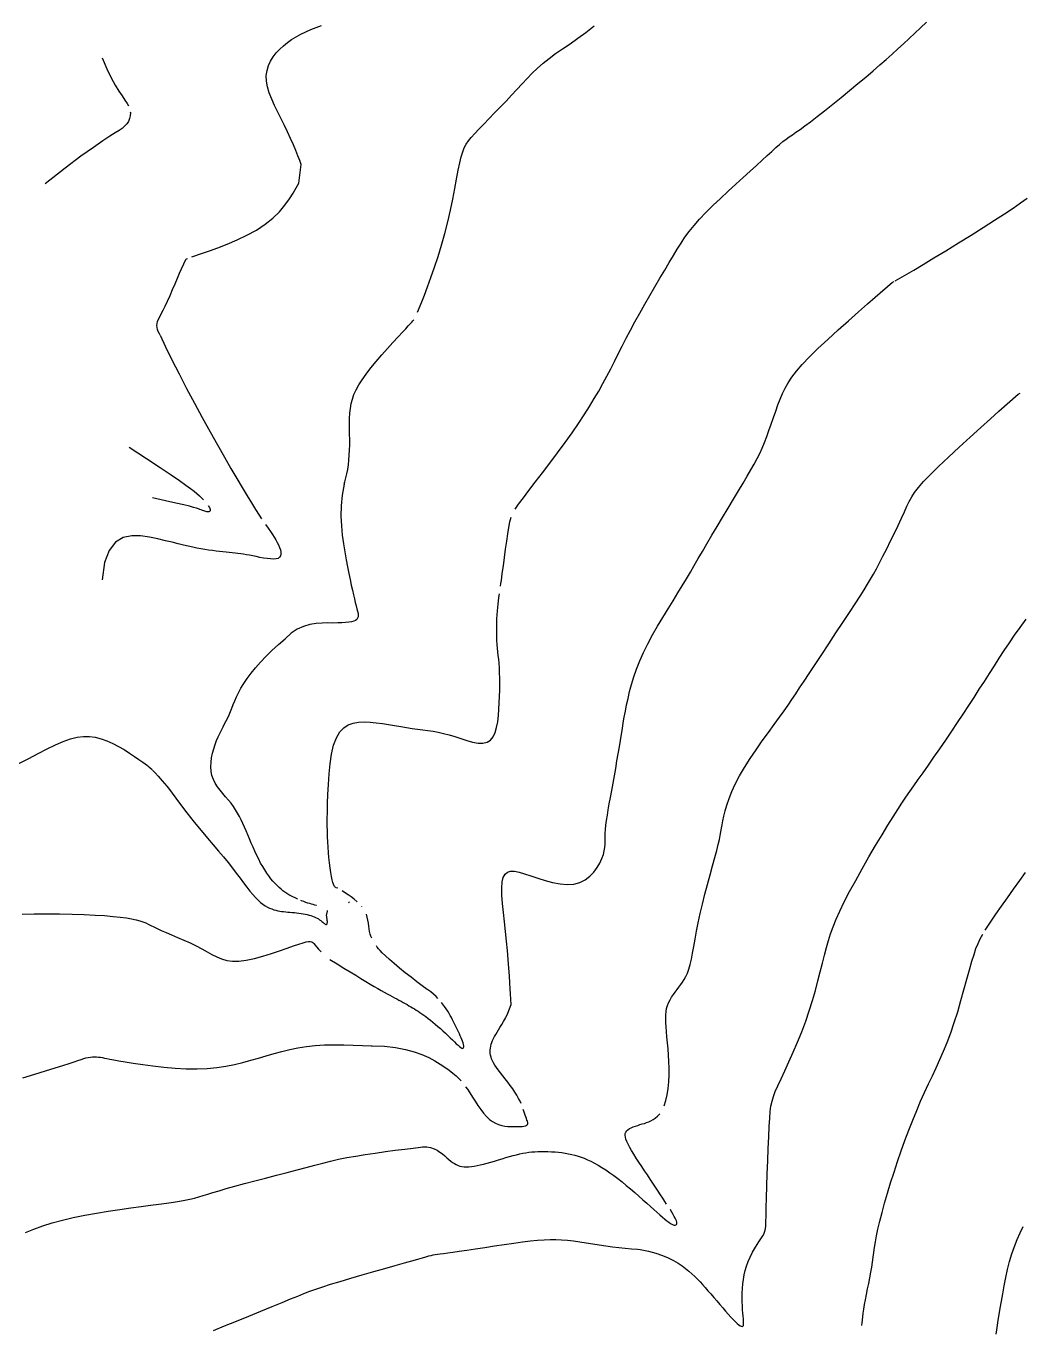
# Model space of a CAD drawing. Header units: millimetres. Extents: x 2235526 to 2245569, y 371981 to 382303.
# Drawn here: x 2242932.6 to 2243157.5, y 381561.1 to 381855.8 of the extents above; entities that cross this region are included whole.
import ezdxf

# ---------------------------------------------------------------- set-up
doc = ezdxf.new("R2010")
doc.units = ezdxf.units.MM
doc.linetypes.add('CONTI', pattern=[0])
for name, color, linetype, transparency in [('141', 10, 'CONTI', 0.7), ('143', 10, 'CONTI', 0.7), ('145', 10, 'CONTI', 0.7), ('147', 10, 'CONTI', 0.7), ('149', 10, 'CONTI', 0.7), ('151', 10, 'CONTI', 0.7), ('153', 10, 'CONTI', 0.7), ('155', 10, 'CONTI', 0.7), ('157', 10, 'CONTI', 0.7)]:
    doc.layers.add(name, color=color, linetype=linetype, transparency=transparency)

msp = doc.modelspace()

# ---------------------------------------------------------------- linework, layer by layer
at = {"layer": '141'}
for points in [[(2242949.79, 381848.58), (2242950.82, 381846.12), (2242951.8, 381844.09), (2242952.72, 381842.44), (2242953.55, 381841.09), (2242954.3, 381839.99), (2242954.94, 381839.07), (2242955.46, 381838.29), (2242955.75, 381837.75)], [(2242956.15, 381836.44), (2242956.18, 381836.18), (2242956.15, 381835.51), (2242956, 381834.87), (2242955.72, 381834.25), (2242955.34, 381833.67), (2242954.86, 381833.13), (2242954.29, 381832.63), (2242953.62, 381832.16), (2242952.75, 381831.62), (2242951.56, 381830.89), (2242949.95, 381829.85), (2242947.8, 381828.37), (2242944.99, 381826.35), (2242941.41, 381823.65), (2242936.94, 381820.16)], [(2242955.9, 381760.61), (2242959.79, 381758.06), (2242962.92, 381755.99), (2242965.39, 381754.35), (2242967.28, 381753.05), (2242968.71, 381752.04), (2242969.78, 381751.26), (2242970.58, 381750.64), (2242971.21, 381750.1), (2242971.77, 381749.61), (2242972.26, 381749.14), (2242972.68, 381748.72)], [(2242973.77, 381747.41), (2242973.86, 381747.27), (2242974.02, 381746.99), (2242974.13, 381746.75), (2242974.2, 381746.54), (2242974.22, 381746.37), (2242974.2, 381746.22), (2242974.15, 381746.11), (2242974.06, 381746.03), (2242973.94, 381745.98), (2242973.8, 381745.96), (2242973.63, 381745.96), (2242973.44, 381745.99), (2242973.23, 381746.05), (2242973, 381746.12), (2242972.75, 381746.21), (2242972.48, 381746.31), (2242972.19, 381746.42), (2242971.88, 381746.54), (2242971.54, 381746.66), (2242971.1, 381746.81), (2242970.46, 381747), (2242969.53, 381747.24), (2242968.22, 381747.56), (2242966.45, 381747.97), (2242964.12, 381748.49), (2242961.14, 381749.15)]]:
    msp.add_lwpolyline(points, dxfattribs=at)
at = {"layer": '143', "elevation": 143}
for points in [[(2242970.08, 381803.6), (2242972.44, 381804.42), (2242974.05, 381804.98), (2242975.96, 381805.67), (2242978.07, 381806.5), (2242980.29, 381807.44), (2242982.52, 381808.51), (2242984.67, 381809.69), (2242986.65, 381810.99), (2242988.37, 381812.38), (2242989.85, 381813.83), (2242991.09, 381815.29), (2242992.13, 381816.72), (2242992.99, 381818.05), (2242993.68, 381819.26), (2242994.22, 381820.27), (2242994.78, 381824.49), (2242994.46, 381825.39), (2242994.05, 381826.45), (2242993.56, 381827.65), (2242993.01, 381828.97), (2242992.39, 381830.38), (2242991.72, 381831.85), (2242991, 381833.35), (2242990.25, 381834.85), (2242989.5, 381836.35), (2242988.78, 381837.83), (2242988.13, 381839.29), (2242987.58, 381840.7), (2242987.17, 381842.06), (2242986.94, 381843.36), (2242986.9, 381844.59), (2242987.06, 381845.75), (2242987.38, 381846.84), (2242987.85, 381847.86), (2242988.44, 381848.82), (2242989.14, 381849.72), (2242989.92, 381850.56), (2242990.76, 381851.34), (2242991.67, 381852.06), (2242992.63, 381852.73), (2242993.64, 381853.36), (2242994.71, 381853.94), (2242995.82, 381854.48), (2242996.98, 381854.98), (2242998.18, 381855.45), (2242999.41, 381855.89)], [(2242962.92, 381785.92), (2242962.74, 381786.22), (2242962.49, 381786.72), (2242962.31, 381787.2), (2242962.19, 381787.67), (2242962.16, 381788.12), (2242962.2, 381788.56), (2242962.33, 381789.01), (2242962.54, 381789.51), (2242962.81, 381790.08), (2242963.16, 381790.74), (2242963.57, 381791.54), (2242964.04, 381792.5), (2242964.57, 381793.63), (2242965.13, 381794.89), (2242965.71, 381796.21), (2242966.27, 381797.54), (2242966.81, 381798.81), (2242967.3, 381799.97), (2242967.71, 381800.95), (2242968.81, 381803.16), (2242969.11, 381803.26)]]:
    msp.add_lwpolyline(points, dxfattribs=at)
at = {"layer": '143'}
for points in [[(2242962.92, 381785.92), (2242964.14, 381783.25), (2242965.57, 381780.31), (2242967.17, 381777.17), (2242968.87, 381773.9), (2242970.64, 381770.58), (2242972.43, 381767.29), (2242974.19, 381764.1), (2242975.87, 381761.1), (2242977.43, 381758.34), (2242978.88, 381755.82), (2242980.21, 381753.55), (2242981.43, 381751.49), (2242982.54, 381749.64), (2242983.55, 381748), (2242984.47, 381746.54), (2242985.3, 381745.25), (2242985.84, 381744.44)], [(2242986.71, 381743.13), (2242987.29, 381742.29), (2242987.81, 381741.53), (2242988.27, 381740.85), (2242988.68, 381740.23), (2242989.05, 381739.64), (2242989.37, 381739.07), (2242989.65, 381738.5), (2242989.89, 381737.93), (2242990.07, 381737.39), (2242990.17, 381736.88), (2242990.19, 381736.42), (2242990.1, 381736.03), (2242989.9, 381735.71), (2242989.56, 381735.47), (2242989.09, 381735.34), (2242988.5, 381735.3), (2242987.81, 381735.33), (2242987.06, 381735.41), (2242986.26, 381735.54), (2242985.44, 381735.7), (2242984.62, 381735.86), (2242983.84, 381736.02), (2242983.11, 381736.16), (2242982.41, 381736.29), (2242981.75, 381736.4), (2242981.11, 381736.5), (2242980.48, 381736.58), (2242979.85, 381736.66), (2242979.21, 381736.74), (2242978.54, 381736.81), (2242977.83, 381736.89), (2242977.1, 381736.96), (2242976.33, 381737.04), (2242975.53, 381737.13), (2242974.71, 381737.24), (2242973.86, 381737.35), (2242973, 381737.48), (2242972.12, 381737.64), (2242971.21, 381737.81), (2242970.27, 381738.01), (2242969.27, 381738.23), (2242968.17, 381738.49), (2242966.96, 381738.78), (2242965.61, 381739.1), (2242964.09, 381739.46), (2242962.39, 381739.87), (2242960.49, 381740.28), (2242958.48, 381740.58), (2242956.47, 381740.59), (2242954.54, 381740.15), (2242952.81, 381739.1), (2242951.38, 381737.27), (2242950.35, 381734.51), (2242949.83, 381730.63)]]:
    msp.add_lwpolyline(points, dxfattribs=at)
at = {"layer": '145', "elevation": 145}
for points in [[(2243021.04, 381791.11), (2243022.03, 381793.44), (2243022.62, 381794.99), (2243023.32, 381796.84), (2243024.08, 381798.94), (2243024.89, 381801.26), (2243025.71, 381803.73), (2243026.51, 381806.3), (2243027.25, 381808.93), (2243027.92, 381811.57), (2243028.51, 381814.16), (2243029.03, 381816.67), (2243029.5, 381819.04), (2243029.91, 381821.22), (2243030.29, 381823.18), (2243030.63, 381824.86), (2243030.96, 381826.23), (2243031.29, 381827.35), (2243031.66, 381828.28), (2243032.08, 381829.09), (2243032.6, 381829.85), (2243033.24, 381830.63), (2243034.02, 381831.49), (2243034.96, 381832.49), (2243036.04, 381833.63), (2243037.23, 381834.85), (2243038.49, 381836.15), (2243039.78, 381837.49), (2243041.08, 381838.84), (2243042.34, 381840.18), (2243043.55, 381841.47), (2243044.71, 381842.73), (2243045.86, 381843.94), (2243047.02, 381845.12), (2243048.22, 381846.27), (2243049.48, 381847.39), (2243050.84, 381848.49), (2243052.3, 381849.57), (2243053.88, 381850.67), (2243055.55, 381851.81), (2243057.3, 381853.02), (2243059.12, 381854.35), (2243061, 381855.82)], [(2243004.48, 381752.22), (2243004.66, 381752.77), (2243004.9, 381753.65), (2243005.11, 381754.58), (2243005.29, 381755.57), (2243005.44, 381756.61), (2243005.56, 381757.69), (2243005.66, 381758.81), (2243005.72, 381759.96), (2243005.75, 381761.14), (2243005.75, 381762.33), (2243005.74, 381763.54), (2243005.72, 381764.75), (2243005.72, 381765.95), (2243005.74, 381767.12), (2243005.8, 381768.27), (2243005.91, 381769.38), (2243006.09, 381770.44), (2243006.35, 381771.47), (2243006.72, 381772.51), (2243007.19, 381773.56), (2243007.8, 381774.67), (2243008.55, 381775.85), (2243009.47, 381777.12), (2243010.55, 381778.51), (2243011.75, 381779.97), (2243013.02, 381781.44), (2243014.3, 381782.9), (2243015.53, 381784.27), (2243016.67, 381785.52), (2243017.66, 381786.59), (2243018.41, 381787.39), (2243019, 381788.03), (2243019.45, 381788.51), (2243019.79, 381788.88), (2243020.03, 381789.15), (2243020.21, 381789.35)], [(2242930.99, 381689.09), (2242933.23, 381690.24), (2242935.34, 381691.36), (2242937.34, 381692.41), (2242939.22, 381693.34), (2242940.97, 381694.11), (2242942.6, 381694.67), (2242944.12, 381695.03), (2242945.55, 381695.21), (2242946.92, 381695.2), (2242948.25, 381695.03), (2242949.55, 381694.71), (2242950.86, 381694.24), (2242952.18, 381693.65), (2242953.49, 381692.97), (2242954.77, 381692.23), (2242955.99, 381691.47), (2242957.11, 381690.72), (2242958.12, 381690.02), (2242958.98, 381689.4), (2242959.53, 381689), (2242960.01, 381688.65)], [(2242960.14, 381688.55), (2242960.63, 381688.15), (2242961.09, 381687.74)], [(2242961.2, 381687.63), (2242961.79, 381687.02), (2242962.49, 381686.24), (2242963.36, 381685.22), (2242964.38, 381684), (2242965.04, 381683.21)]]:
    msp.add_lwpolyline(points, dxfattribs=at)
at = {"layer": '145'}
for points in [[(2243004.48, 381752.22), (2243004.05, 381749.73), (2243003.83, 381747.34), (2243003.77, 381745.04), (2243003.86, 381742.85), (2243004.06, 381740.75), (2243004.33, 381738.77), (2243004.64, 381736.91), (2243004.97, 381735.17), (2243005.28, 381733.55), (2243005.57, 381732.06), (2243005.85, 381730.69), (2243006.11, 381729.43), (2243006.35, 381728.29), (2243006.58, 381727.25), (2243006.8, 381726.31), (2243007.01, 381725.48), (2243007.21, 381724.74), (2243007.38, 381724.08), (2243007.53, 381723.51), (2243007.63, 381723.02), (2243007.67, 381722.59), (2243007.65, 381722.23), (2243007.54, 381721.92), (2243007.35, 381721.66), (2243007.06, 381721.44), (2243006.66, 381721.27), (2243006.16, 381721.13), (2243005.55, 381721.02), (2243004.83, 381720.95), (2243003.99, 381720.9), (2243003.04, 381720.87), (2243001.97, 381720.86), (2243000.78, 381720.87), (2242999.5, 381720.84), (2242998.15, 381720.73), (2242996.75, 381720.5), (2242995.33, 381720.09), (2242993.91, 381719.45), (2242992.52, 381718.54), (2242991.18, 381717.31)], [(2242993.96, 381658.47), (2242993.9, 381658.49), (2242993.41, 381658.72), (2242992.93, 381658.95), (2242992.47, 381659.19), (2242992.01, 381659.45), (2242991.56, 381659.72), (2242991.11, 381660.02), (2242990.67, 381660.34), (2242990.22, 381660.69), (2242989.78, 381661.08), (2242989.33, 381661.51), (2242988.87, 381661.98), (2242988.41, 381662.5), (2242987.94, 381663.07), (2242987.47, 381663.68), (2242987, 381664.34), (2242986.54, 381665.04), (2242986.08, 381665.8), (2242985.62, 381666.6), (2242985.18, 381667.45), (2242984.75, 381668.33), (2242984.32, 381669.25), (2242983.9, 381670.18), (2242983.5, 381671.12), (2242983.1, 381672.05), (2242982.71, 381672.97), (2242982.33, 381673.86), (2242981.96, 381674.73), (2242981.59, 381675.56), (2242981.21, 381676.36), (2242980.81, 381677.14), (2242980.39, 381677.9), (2242979.94, 381678.64), (2242979.45, 381679.37), (2242978.92, 381680.1), (2242978.33, 381680.82), (2242977.7, 381681.55), (2242977.07, 381682.29), (2242976.45, 381683.05), (2242975.88, 381683.84), (2242975.36, 381684.65), (2242974.94, 381685.51), (2242974.62, 381686.41), (2242974.44, 381687.37), (2242974.37, 381688.36), (2242974.41, 381689.38), (2242974.54, 381690.41), (2242974.75, 381691.43), (2242975.02, 381692.42), (2242975.32, 381693.38), (2242975.66, 381694.29), (2242976.02, 381695.13), (2242976.38, 381695.91), (2242976.75, 381696.65), (2242977.12, 381697.36), (2242977.48, 381698.04), (2242977.84, 381698.72), (2242978.18, 381699.41), (2242978.5, 381700.11), (2242978.81, 381700.84), (2242979.11, 381701.6), (2242979.42, 381702.41), (2242979.77, 381703.25), (2242980.16, 381704.15), (2242980.62, 381705.1), (2242981.17, 381706.11), (2242981.82, 381707.18), (2242982.58, 381708.31), (2242983.47, 381709.5), (2242984.47, 381710.74), (2242985.59, 381712.02), (2242986.82, 381713.32), (2242988.16, 381714.65), (2242989.62, 381715.98), (2242991.18, 381717.31)], [(2242965.04, 381683.21), (2242967.06, 381680.42), (2242968.91, 381677.97), (2242970.61, 381675.82), (2242972.16, 381673.92), (2242973.59, 381672.23), (2242974.9, 381670.71), (2242976.1, 381669.31), (2242977.22, 381667.98), (2242978.26, 381666.7), (2242979.22, 381665.47), (2242980.12, 381664.28), (2242980.96, 381663.16), (2242981.74, 381662.11), (2242982.48, 381661.14), (2242983.17, 381660.25), (2242983.82, 381659.47), (2242984.44, 381658.78), (2242985.03, 381658.2), (2242985.6, 381657.7), (2242986.14, 381657.28), (2242986.66, 381656.93), (2242987.16, 381656.65), (2242987.64, 381656.41), (2242988.11, 381656.22), (2242988.57, 381656.06), (2242989.02, 381655.93), (2242989.47, 381655.83), (2242989.92, 381655.74), (2242990.36, 381655.68), (2242990.82, 381655.62), (2242991.28, 381655.57), (2242991.75, 381655.53), (2242992.24, 381655.49), (2242992.74, 381655.44), (2242993.25, 381655.39), (2242993.76, 381655.33), (2242994.26, 381655.27), (2242994.76, 381655.21), (2242995.24, 381655.13), (2242995.71, 381655.05), (2242996.15, 381654.95), (2242996.57, 381654.85), (2242996.97, 381654.73), (2242997.34, 381654.61), (2242997.7, 381654.47), (2242998.04, 381654.32), (2242998.36, 381654.15), (2242998.66, 381653.97), (2242998.94, 381653.78), (2242999.21, 381653.59), (2242999.45, 381653.39), (2242999.68, 381653.21), (2242999.89, 381653.04), (2243000.07, 381652.91), (2243000.23, 381652.8), (2243000.36, 381652.74), (2243000.47, 381652.73), (2243000.55, 381652.77), (2243000.62, 381652.84), (2243000.66, 381652.95), (2243000.69, 381653.08), (2243000.7, 381653.24), (2243000.7, 381653.41), (2243000.68, 381653.59), (2243000.66, 381653.78), (2243000.63, 381653.96), (2243000.6, 381654.15), (2243000.58, 381654.34), (2243000.55, 381654.52), (2243000.54, 381654.7), (2243000.53, 381654.88), (2243000.55, 381655.05), (2243000.58, 381655.2), (2243000.62, 381655.35), (2243000.67, 381655.49), (2243000.71, 381655.63), (2243000.75, 381655.75), (2243000.76, 381655.87), (2243000.76, 381655.88)], [(2242998.28, 381657), (2242998.16, 381657.03), (2242997.83, 381657.11), (2242997.48, 381657.2), (2242997.11, 381657.3), (2242996.71, 381657.42), (2242996.28, 381657.56), (2242995.83, 381657.72), (2242995.36, 381657.89), (2242994.88, 381658.08), (2242994.67, 381658.17)]]:
    msp.add_lwpolyline(points, dxfattribs=at)
at = {"layer": '147', "elevation": 147}
for points in [[(2243043.13, 381746.57), (2243043.93, 381747.7), (2243045.04, 381749.18), (2243046.27, 381750.78), (2243047.71, 381752.67), (2243049.31, 381754.77), (2243051.01, 381757.02), (2243052.73, 381759.33), (2243054.42, 381761.63), (2243056.01, 381763.86), (2243057.46, 381765.96), (2243058.77, 381767.93), (2243059.96, 381769.79), (2243061.04, 381771.57), (2243062.04, 381773.29), (2243062.98, 381774.97), (2243063.88, 381776.64), (2243064.74, 381778.31), (2243065.6, 381779.99), (2243066.46, 381781.69), (2243067.33, 381783.43), (2243068.24, 381785.21), (2243069.2, 381787.05), (2243070.21, 381788.94), (2243071.3, 381790.9), (2243072.43, 381792.9), (2243073.59, 381794.91), (2243074.75, 381796.88), (2243075.89, 381798.8), (2243076.98, 381800.64), (2243077.99, 381802.34), (2243078.92, 381803.91), (2243079.78, 381805.35), (2243080.64, 381806.72), (2243081.53, 381808.04), (2243082.5, 381809.36), (2243083.58, 381810.71), (2243084.83, 381812.12), (2243086.26, 381813.63), (2243087.85, 381815.21), (2243089.55, 381816.83), (2243091.29, 381818.46), (2243093.02, 381820.05), (2243094.71, 381821.57), (2243096.28, 381823), (2243097.7, 381824.3), (2243098.98, 381825.48), (2243100.13, 381826.53), (2243101.15, 381827.47), (2243102.08, 381828.31), (2243102.92, 381829.04), (2243103.69, 381829.67), (2243104.4, 381830.23), (2243105.1, 381830.73), (2243105.83, 381831.24), (2243106.63, 381831.79), (2243107.55, 381832.43), (2243108.63, 381833.21), (2243109.9, 381834.16), (2243111.41, 381835.31), (2243113.1, 381836.65), (2243114.93, 381838.1), (2243116.83, 381839.64), (2243118.75, 381841.22), (2243120.63, 381842.78), (2243122.41, 381844.27), (2243124.06, 381845.67), (2243125.57, 381846.99), (2243126.99, 381848.24), (2243128.34, 381849.44), (2243129.63, 381850.61), (2243130.9, 381851.78), (2243132.18, 381852.96), (2243133.47, 381854.18), (2243134.79, 381855.41), (2243136.11, 381856.66)], [(2243039.85, 381729.21), (2243039.94, 381729.8), (2243040.03, 381730.44), (2243040.25, 381732.03), (2243040.49, 381733.8), (2243040.74, 381735.66), (2243041, 381737.53), (2243041.26, 381739.33), (2243041.5, 381740.99), (2243041.73, 381742.41), (2243041.97, 381743.75), (2243042.26, 381744.81)], [(2243003.09, 381660.92), (2243002.7, 381661.03), (2243002.59, 381661.07), (2243002.48, 381661.14), (2243002.34, 381661.27), (2243002.21, 381661.47), (2243002.06, 381661.79), (2243001.91, 381662.23), (2243001.76, 381662.83), (2243001.61, 381663.59), (2243001.46, 381664.5), (2243001.32, 381665.53), (2243001.18, 381666.65), (2243001.06, 381667.82), (2243000.95, 381669.01), (2243000.86, 381670.21), (2243000.79, 381671.37), (2243000.74, 381672.55), (2243000.7, 381673.78), (2243000.69, 381675.1), (2243000.69, 381676.55), (2243000.72, 381678.19), (2243000.76, 381680.04), (2243000.82, 381682.13), (2243000.92, 381684.39), (2243001.08, 381686.73), (2243001.32, 381689.04), (2243001.66, 381691.24), (2243002.12, 381693.23), (2243002.73, 381694.92), (2243003.49, 381696.23), (2243004.39, 381697.19), (2243005.42, 381697.85), (2243006.55, 381698.25), (2243007.77, 381698.45), (2243009.06, 381698.5), (2243010.39, 381698.43), (2243011.76, 381698.3), (2243013.14, 381698.12), (2243014.53, 381697.91), (2243015.91, 381697.69), (2243017.27, 381697.46), (2243018.59, 381697.23), (2243019.87, 381697.03), (2243021.09, 381696.86), (2243022.28, 381696.71), (2243023.44, 381696.56), (2243024.6, 381696.39), (2243025.77, 381696.18), (2243026.98, 381695.92), (2243028.24, 381695.59), (2243029.55, 381695.17), (2243030.9, 381694.72), (2243032.24, 381694.3), (2243033.54, 381693.95), (2243034.76, 381693.73), (2243035.87, 381693.69), (2243036.81, 381693.9), (2243037.58, 381694.4), (2243038.18, 381695.15), (2243038.63, 381696.12), (2243038.96, 381697.26), (2243039.2, 381698.54), (2243039.36, 381699.92), (2243039.47, 381701.35), (2243039.56, 381702.8), (2243039.62, 381704.25), (2243039.65, 381705.67), (2243039.66, 381707.05), (2243039.66, 381708.37), (2243039.63, 381709.6), (2243039.58, 381710.74), (2243039.51, 381711.76), (2243039.43, 381712.69), (2243039.34, 381713.55), (2243039.25, 381714.37), (2243039.16, 381715.18), (2243039.08, 381716), (2243039.03, 381716.87), (2243038.99, 381717.8), (2243038.97, 381718.77), (2243038.97, 381719.78), (2243038.99, 381720.78), (2243039.03, 381721.77), (2243039.08, 381722.73), (2243039.14, 381723.63), (2243039.21, 381724.38), (2243039.28, 381725.1), (2243039.37, 381725.83), (2243039.48, 381726.6), (2243039.6, 381727.45)], [(2243007.47, 381657.84), (2243006.76, 381658.43), (2243006.06, 381658.97), (2243005.39, 381659.43), (2243004.81, 381659.82), (2243004.06, 381660.32)], [(2243008.49, 381656.81), (2243008.47, 381656.83)], [(2242931.71, 381655.06), (2242934.43, 381655.11), (2242937.28, 381655.12), (2242940.16, 381655.09), (2242943, 381655.04), (2242945.7, 381654.95), (2242948.18, 381654.84), (2242950.36, 381654.71), (2242952.25, 381654.55), (2242953.88, 381654.38), (2242955.27, 381654.19), (2242956.46, 381653.98), (2242957.46, 381653.77), (2242958.3, 381653.55), (2242959.01, 381653.32), (2242959.63, 381653.08), (2242960.22, 381652.81), (2242960.82, 381652.52), (2242961.48, 381652.19), (2242962.24, 381651.82), (2242963.15, 381651.39), (2242964.25, 381650.9), (2242965.5, 381650.36), (2242966.85, 381649.78), (2242968.26, 381649.17), (2242969.68, 381648.53), (2242971.06, 381647.87), (2242972.35, 381647.21), (2242973.53, 381646.56), (2242974.62, 381645.94), (2242975.69, 381645.39), (2242976.78, 381644.93), (2242977.94, 381644.6), (2242979.24, 381644.42), (2242980.7, 381644.44), (2242982.38, 381644.66), (2242984.22, 381645.05), (2242986.13, 381645.56), (2242988.05, 381646.15), (2242989.9, 381646.76), (2242991.59, 381647.35), (2242993.07, 381647.87), (2242994.26, 381648.28), (2242995.2, 381648.57), (2242995.92, 381648.76), (2242996.45, 381648.85), (2242996.85, 381648.85), (2242997.16, 381648.77), (2242997.4, 381648.62), (2242997.64, 381648.38), (2242997.91, 381648.05), (2242998.25, 381647.64), (2242998.7, 381647.12), (2242999.31, 381646.5)], [(2243010.76, 381649.62), (2243010.55, 381650.06), (2243010.37, 381650.56), (2243010.22, 381651.13), (2243010.13, 381651.7), (2243010.06, 381652.32), (2243009.98, 381652.98), (2243009.88, 381653.66), (2243009.73, 381654.35), (2243009.52, 381655.05)], [(2243023.41, 381637.95), (2243023.27, 381638.05), (2243022.14, 381638.86), (2243020.92, 381639.77), (2243019.63, 381640.77), (2243018.32, 381641.81), (2243017.03, 381642.87), (2243015.81, 381643.88), (2243014.72, 381644.82), (2243013.81, 381645.65), (2243013.12, 381646.3), (2243012.61, 381646.82), (2243012.24, 381647.24), (2243011.98, 381647.58), (2243011.79, 381647.86)]]:
    msp.add_lwpolyline(points, dxfattribs=at)
at = {"layer": '147'}
for points in [[(2243005.71, 381657.6), (2243005.54, 381657.84)], [(2243001.28, 381644.81), (2243002.94, 381643.8), (2243004.46, 381642.87), (2243005.85, 381642), (2243007.13, 381641.22), (2243008.3, 381640.5), (2243009.37, 381639.84), (2243010.35, 381639.25), (2243011.25, 381638.71), (2243012.08, 381638.23), (2243012.84, 381637.8), (2243013.54, 381637.41), (2243014.19, 381637.06), (2243014.79, 381636.74), (2243015.35, 381636.44), (2243015.89, 381636.16), (2243016.4, 381635.89), (2243016.89, 381635.63), (2243017.37, 381635.37), (2243017.83, 381635.11), (2243018.28, 381634.86), (2243018.72, 381634.6), (2243019.15, 381634.36), (2243019.57, 381634.11), (2243019.98, 381633.86), (2243020.39, 381633.61), (2243020.79, 381633.36), (2243021.2, 381633.1), (2243021.62, 381632.83), (2243022.05, 381632.54), (2243022.5, 381632.22), (2243022.97, 381631.88), (2243023.46, 381631.5), (2243023.98, 381631.09), (2243024.53, 381630.65), (2243025.09, 381630.17), (2243025.67, 381629.68), (2243026.25, 381629.18), (2243026.82, 381628.66), (2243027.38, 381628.14), (2243027.93, 381627.63), (2243028.46, 381627.12), (2243028.96, 381626.64), (2243029.42, 381626.18), (2243029.85, 381625.77), (2243030.24, 381625.41), (2243030.59, 381625.11), (2243030.88, 381624.89), (2243031.12, 381624.75), (2243031.3, 381624.71), (2243031.43, 381624.76), (2243031.5, 381624.88), (2243031.53, 381625.07), (2243031.52, 381625.32), (2243031.46, 381625.62), (2243031.37, 381625.96), (2243031.25, 381626.33), (2243031.11, 381626.72), (2243030.94, 381627.13), (2243030.75, 381627.55), (2243030.54, 381627.98), (2243030.33, 381628.43), (2243030.11, 381628.88), (2243029.88, 381629.34), (2243029.66, 381629.8), (2243029.44, 381630.26), (2243029.21, 381630.72), (2243028.99, 381631.18), (2243028.75, 381631.66), (2243028.49, 381632.14), (2243028.21, 381632.63), (2243027.9, 381633.14), (2243027.56, 381633.67), (2243027.18, 381634.21), (2243026.76, 381634.77), (2243026.48, 381635.11)], [(2243025.69, 381636.01), (2243025.26, 381636.44), (2243024.68, 381636.97), (2243024.07, 381637.48), (2243023.41, 381637.95)]]:
    msp.add_lwpolyline(points, dxfattribs=at)
at = {"layer": '149', "elevation": 149}
for points in [[(2243129.05, 381798.2), (2243133.27, 381800.65), (2243135.34, 381801.89), (2243137.79, 381803.37), (2243140.5, 381805.02), (2243143.34, 381806.76), (2243146.21, 381808.53), (2243148.97, 381810.26), (2243151.52, 381811.88), (2243153.76, 381813.34), (2243155.71, 381814.65), (2243157.41, 381815.83), (2243158.91, 381816.92)], [(2243040.97, 381631.53), (2243041.12, 381631.83), (2243041.53, 381632.69), (2243042.23, 381634.59), (2243042.07, 381637.04), (2243042.01, 381638.16), (2243041.94, 381639.52), (2243041.85, 381641.1), (2243041.73, 381642.86), (2243041.59, 381644.78), (2243041.42, 381646.81), (2243041.21, 381648.94), (2243040.97, 381651.13), (2243040.73, 381653.32), (2243040.49, 381655.46), (2243040.3, 381657.49), (2243040.17, 381659.35), (2243040.14, 381660.99), (2243040.24, 381662.34), (2243040.47, 381663.37), (2243040.86, 381664.09), (2243041.4, 381664.54), (2243042.11, 381664.74), (2243043, 381664.73), (2243044.05, 381664.53), (2243045.29, 381664.19), (2243046.71, 381663.73), (2243048.27, 381663.21), (2243049.92, 381662.69), (2243051.61, 381662.24), (2243053.29, 381661.9), (2243054.91, 381661.75), (2243056.42, 381661.84), (2243057.79, 381662.21), (2243058.99, 381662.83), (2243060.05, 381663.63), (2243060.95, 381664.57), (2243061.71, 381665.58), (2243062.31, 381666.61), (2243062.77, 381667.6), (2243063.09, 381668.51), (2243063.3, 381669.35), (2243063.41, 381670.14), (2243063.46, 381670.91), (2243063.47, 381671.67), (2243063.48, 381672.46), (2243063.5, 381673.3), (2243063.56, 381674.2), (2243063.67, 381675.19), (2243063.81, 381676.25), (2243063.99, 381677.41), (2243064.19, 381678.65), (2243064.43, 381680), (2243064.69, 381681.45), (2243064.97, 381683), (2243065.27, 381684.63), (2243065.57, 381686.31), (2243065.87, 381688), (2243066.17, 381689.68), (2243066.45, 381691.31), (2243066.72, 381692.87), (2243066.95, 381694.32), (2243067.18, 381695.7), (2243067.39, 381697.02), (2243067.6, 381698.31), (2243067.82, 381699.61), (2243068.07, 381700.94), (2243068.34, 381702.33), (2243068.66, 381703.8), (2243069.02, 381705.35), (2243069.46, 381706.98), (2243069.97, 381708.69), (2243070.58, 381710.46), (2243071.3, 381712.3), (2243072.15, 381714.21), (2243073.12, 381716.16), (2243074.19, 381718.15), (2243075.34, 381720.15), (2243076.52, 381722.12), (2243077.7, 381724.04), (2243078.85, 381725.9), (2243079.94, 381727.65), (2243080.93, 381729.29), (2243081.86, 381730.85), (2243082.75, 381732.36), (2243083.63, 381733.87), (2243084.53, 381735.42), (2243085.47, 381737.04), (2243086.5, 381738.79), (2243087.62, 381740.68), (2243088.81, 381742.68), (2243090.04, 381744.74), (2243091.28, 381746.8), (2243092.49, 381748.82), (2243093.64, 381750.73), (2243094.7, 381752.5), (2243095.63, 381754.07), (2243096.45, 381755.49), (2243097.18, 381756.79), (2243097.83, 381758.01), (2243098.42, 381759.2), (2243098.97, 381760.4), (2243099.5, 381761.65), (2243100.01, 381762.98), (2243100.52, 381764.39), (2243101.03, 381765.83), (2243101.53, 381767.29), (2243102.04, 381768.73), (2243102.54, 381770.14), (2243103.05, 381771.48), (2243103.57, 381772.74), (2243104.15, 381773.95), (2243104.83, 381775.17), (2243105.67, 381776.44), (2243106.72, 381777.8), (2243108.03, 381779.3), (2243109.65, 381781), (2243111.6, 381782.91), (2243113.8, 381784.96), (2243116.13, 381787.09), (2243118.49, 381789.19), (2243120.76, 381791.18), (2243122.82, 381792.97), (2243124.56, 381794.49), (2243128.48, 381797.87), (2243128.82, 381798.07)], [(2242931.85, 381618.08), (2242934.55, 381618.91), (2242937.01, 381619.64), (2242939.14, 381620.29), (2242940.9, 381620.84), (2242942.31, 381621.3), (2242943.43, 381621.68), (2242944.32, 381621.99), (2242945.03, 381622.23), (2242945.62, 381622.42), (2242946.14, 381622.56), (2242946.65, 381622.67), (2242947.14, 381622.74), (2242947.63, 381622.78), (2242948.1, 381622.8), (2242948.55, 381622.78), (2242949, 381622.75), (2242949.42, 381622.7), (2242949.84, 381622.62), (2242950.29, 381622.53), (2242950.83, 381622.42), (2242951.52, 381622.27), (2242952.42, 381622.1), (2242953.57, 381621.89), (2242955.03, 381621.64), (2242956.84, 381621.35), (2242958.95, 381621.04), (2242961.27, 381620.74), (2242963.74, 381620.47), (2242966.27, 381620.26), (2242968.8, 381620.12), (2242971.24, 381620.09), (2242973.54, 381620.19), (2242975.71, 381620.4), (2242977.76, 381620.7), (2242979.71, 381621.08), (2242981.57, 381621.52), (2242983.38, 381622.01), (2242985.15, 381622.51), (2242986.9, 381623.03), (2242988.64, 381623.54), (2242990.4, 381624.02), (2242992.19, 381624.46), (2242994.03, 381624.85), (2242995.95, 381625.16), (2242997.95, 381625.38), (2243000.05, 381625.5), (2243002.21, 381625.53), (2243004.39, 381625.51), (2243006.54, 381625.44), (2243008.62, 381625.35), (2243010.59, 381625.27), (2243010.79, 381625.26)]]:
    msp.add_lwpolyline(points, dxfattribs=at)
at = {"layer": '149'}
for points in [[(2243044.49, 381612.23), (2243044.26, 381612.76), (2243043.94, 381613.41), (2243043.55, 381614.1), (2243043.1, 381614.81), (2243042.59, 381615.55), (2243042.05, 381616.3), (2243041.48, 381617.06), (2243040.91, 381617.8), (2243040.35, 381618.51), (2243039.82, 381619.19), (2243039.34, 381619.83), (2243038.93, 381620.41), (2243038.57, 381620.94), (2243038.27, 381621.44), (2243038.03, 381621.89), (2243037.83, 381622.32), (2243037.69, 381622.74), (2243037.58, 381623.14), (2243037.52, 381623.54), (2243037.5, 381623.95), (2243037.51, 381624.36), (2243037.55, 381624.78), (2243037.63, 381625.2), (2243037.74, 381625.63), (2243037.89, 381626.06), (2243038.06, 381626.5), (2243038.27, 381626.95), (2243038.5, 381627.4), (2243038.76, 381627.87), (2243039.05, 381628.36), (2243039.37, 381628.89), (2243039.72, 381629.46), (2243040.11, 381630.09), (2243040.52, 381630.77), (2243040.97, 381631.53)], [(2243010.79, 381625.26), (2243013.59, 381625.18), (2243016.09, 381624.91), (2243018.33, 381624.49), (2243020.32, 381623.94), (2243022.08, 381623.3), (2243023.63, 381622.61), (2243025.01, 381621.88), (2243026.22, 381621.16), (2243027.28, 381620.47), (2243028.23, 381619.8), (2243029.07, 381619.14), (2243029.82, 381618.48), (2243030.51, 381617.79), (2243030.91, 381617.35)], [(2243031.95, 381616.04), (2243032.34, 381615.51), (2243032.93, 381614.63), (2243033.53, 381613.7), (2243034.14, 381612.76), (2243034.75, 381611.82), (2243035.38, 381610.92), (2243036.02, 381610.07), (2243036.67, 381609.32), (2243037.34, 381608.67), (2243038.03, 381608.16), (2243038.72, 381607.77), (2243039.42, 381607.48), (2243040.12, 381607.28), (2243040.81, 381607.16), (2243041.48, 381607.08), (2243042.12, 381607.05), (2243042.74, 381607.03), (2243043.31, 381607.03), (2243043.84, 381607.03), (2243044.33, 381607.04), (2243044.76, 381607.06), (2243045.14, 381607.11), (2243045.45, 381607.17), (2243045.7, 381607.27), (2243045.87, 381607.39), (2243045.97, 381607.54), (2243046.01, 381607.73), (2243045.99, 381607.96), (2243045.92, 381608.22), (2243045.82, 381608.51), (2243045.69, 381608.84), (2243045.55, 381609.2), (2243045.4, 381609.6), (2243045.26, 381610.04), (2243045.1, 381610.51), (2243044.97, 381610.92)]]:
    msp.add_lwpolyline(points, dxfattribs=at)
at = {"layer": '151', "elevation": 151}
for points in [[(2243076.82, 381611.74), (2243077.19, 381612.92), (2243077.49, 381614.24), (2243077.71, 381615.67), (2243077.86, 381617.18), (2243077.94, 381618.74), (2243077.95, 381620.22), (2243077.91, 381621.71), (2243077.82, 381623.18), (2243077.71, 381624.62), (2243077.59, 381626), (2243077.47, 381627.3), (2243077.35, 381628.51), (2243077.26, 381629.59), (2243077.2, 381630.57), (2243077.18, 381631.46), (2243077.2, 381632.27), (2243077.27, 381633.02), (2243077.39, 381633.72), (2243077.58, 381634.39), (2243077.84, 381635.03), (2243078.16, 381635.66), (2243078.52, 381636.27), (2243078.91, 381636.87), (2243079.33, 381637.45), (2243079.76, 381638.02), (2243080.18, 381638.58), (2243080.59, 381639.13), (2243080.99, 381639.69), (2243081.37, 381640.3), (2243081.73, 381640.97), (2243082.08, 381641.74), (2243082.4, 381642.62), (2243082.7, 381643.65), (2243082.98, 381644.85), (2243083.24, 381646.2), (2243083.52, 381647.71), (2243083.81, 381649.37), (2243084.14, 381651.17), (2243084.52, 381653.1), (2243084.96, 381655.16), (2243085.47, 381657.33), (2243086.04, 381659.55), (2243086.63, 381661.78), (2243087.22, 381663.94), (2243087.78, 381665.98), (2243088.29, 381667.85), (2243088.72, 381669.47), (2243089.06, 381670.81), (2243089.31, 381671.92), (2243089.49, 381672.85), (2243089.64, 381673.68), (2243089.78, 381674.46), (2243089.92, 381675.27), (2243090.09, 381676.17), (2243090.31, 381677.2), (2243090.61, 381678.38), (2243090.99, 381679.7), (2243091.49, 381681.16), (2243092.12, 381682.74), (2243092.91, 381684.45), (2243093.86, 381686.28), (2243094.99, 381688.21), (2243096.26, 381690.21), (2243097.62, 381692.22), (2243099.01, 381694.22), (2243100.39, 381696.13), (2243101.7, 381697.93), (2243102.89, 381699.57), (2243103.92, 381701.01), (2243104.85, 381702.32), (2243105.71, 381703.56), (2243106.56, 381704.83), (2243107.46, 381706.18), (2243108.46, 381707.69), (2243109.62, 381709.45), (2243110.97, 381711.5), (2243112.47, 381713.77), (2243114.06, 381716.17), (2243115.67, 381718.61), (2243117.24, 381721), (2243118.71, 381723.23), (2243120.01, 381725.23), (2243121.11, 381726.92), (2243122.02, 381728.36), (2243122.8, 381729.61), (2243123.5, 381730.77), (2243124.15, 381731.91), (2243124.8, 381733.11), (2243125.5, 381734.44), (2243126.28, 381735.97), (2243127.13, 381737.64), (2243128, 381739.4), (2243128.87, 381741.18), (2243129.71, 381742.92), (2243130.48, 381744.55), (2243131.16, 381746), (2243131.72, 381747.25), (2243132.23, 381748.34), (2243132.78, 381749.36), (2243133.44, 381750.38), (2243134.3, 381751.51), (2243135.44, 381752.81), (2243136.95, 381754.37), (2243138.87, 381756.25), (2243141.1, 381758.36), (2243143.52, 381760.6), (2243146, 381762.86), (2243148.41, 381765.04), (2243150.62, 381767.02), (2243152.5, 381768.71), (2243156.85, 381772.57), (2243157.01, 381772.68), (2243157.27, 381772.84)], [(2242932.44, 381583.08), (2242934.34, 381583.83), (2242936.35, 381584.56), (2242938.5, 381585.24), (2242940.8, 381585.88), (2242943.27, 381586.47), (2242945.86, 381587), (2242948.52, 381587.48), (2242951.17, 381587.91), (2242953.78, 381588.3), (2242956.28, 381588.65), (2242958.6, 381588.97), (2242960.72, 381589.25), (2242962.63, 381589.51), (2242964.35, 381589.75), (2242965.89, 381589.98), (2242967.27, 381590.2), (2242968.51, 381590.42), (2242969.63, 381590.64), (2242970.64, 381590.88), (2242971.61, 381591.14), (2242972.59, 381591.42), (2242973.65, 381591.74), (2242974.84, 381592.11), (2242976.22, 381592.52), (2242977.86, 381593), (2242979.79, 381593.54), (2242981.96, 381594.13), (2242984.31, 381594.75), (2242986.74, 381595.39), (2242989.19, 381596.03), (2242991.58, 381596.66), (2242993.84, 381597.26), (2242995.91, 381597.81), (2242997.83, 381598.32), (2242999.66, 381598.79), (2243001.44, 381599.23), (2243003.24, 381599.63), (2243005.11, 381600.02), (2243007.11, 381600.38), (2243009.26, 381600.73), (2243011.53, 381601.06), (2243013.82, 381601.38), (2243016.06, 381601.67), (2243018.18, 381601.93), (2243020.09, 381602.18), (2243021.72, 381602.39), (2243022.22, 381602.46)]]:
    msp.add_lwpolyline(points, dxfattribs=at)
at = {"layer": '151'}
for points in [[(2243077.38, 381589.53), (2243077.01, 381590.1), (2243076.52, 381590.84), (2243076.01, 381591.63), (2243075.46, 381592.46), (2243074.89, 381593.33), (2243074.29, 381594.23), (2243073.68, 381595.15), (2243073.04, 381596.1), (2243072.39, 381597.06), (2243071.75, 381598.02), (2243071.13, 381598.97), (2243070.53, 381599.89), (2243069.98, 381600.76), (2243069.47, 381601.59), (2243069.04, 381602.34), (2243068.68, 381603.02), (2243068.39, 381603.63), (2243068.19, 381604.17), (2243068.06, 381604.65), (2243068.02, 381605.07), (2243068.05, 381605.45), (2243068.17, 381605.78), (2243068.37, 381606.07), (2243068.65, 381606.33), (2243068.99, 381606.57), (2243069.4, 381606.78), (2243069.85, 381606.97), (2243070.34, 381607.15), (2243070.85, 381607.31), (2243071.36, 381607.47), (2243071.88, 381607.62), (2243072.38, 381607.76), (2243072.87, 381607.93), (2243073.35, 381608.11), (2243073.84, 381608.34), (2243074.32, 381608.61), (2243074.81, 381608.96), (2243075.32, 381609.37), (2243075.84, 381609.89)], [(2243022.22, 381602.46), (2243023.17, 381602.43), (2243024.03, 381602.27), (2243024.81, 381602.01), (2243025.51, 381601.67), (2243026.14, 381601.28), (2243026.71, 381600.85), (2243027.24, 381600.41), (2243027.72, 381599.99), (2243028.17, 381599.6), (2243028.6, 381599.25), (2243029.01, 381598.94), (2243029.41, 381598.66), (2243029.82, 381598.43), (2243030.23, 381598.24), (2243030.66, 381598.09), (2243031.11, 381597.98), (2243031.59, 381597.92), (2243032.11, 381597.9), (2243032.67, 381597.92), (2243033.26, 381597.98), (2243033.89, 381598.07), (2243034.56, 381598.2), (2243035.27, 381598.35), (2243036.02, 381598.54), (2243036.82, 381598.76), (2243037.65, 381598.99), (2243038.5, 381599.24), (2243039.36, 381599.5), (2243040.22, 381599.76), (2243041.07, 381600.01), (2243041.9, 381600.25), (2243042.7, 381600.47), (2243043.45, 381600.67), (2243044.17, 381600.85), (2243044.86, 381600.99), (2243045.54, 381601.12), (2243046.22, 381601.22), (2243046.89, 381601.3), (2243047.58, 381601.36), (2243048.29, 381601.4), (2243049.03, 381601.42), (2243049.79, 381601.42), (2243050.57, 381601.4), (2243051.37, 381601.36), (2243052.16, 381601.31), (2243052.95, 381601.23), (2243053.73, 381601.14), (2243054.49, 381601.03), (2243055.23, 381600.9), (2243055.95, 381600.75), (2243056.65, 381600.58), (2243057.36, 381600.38), (2243058.06, 381600.14), (2243058.78, 381599.87), (2243059.52, 381599.55), (2243060.28, 381599.18), (2243061.07, 381598.77), (2243061.9, 381598.3), (2243062.75, 381597.78), (2243063.62, 381597.22), (2243064.52, 381596.61), (2243065.44, 381595.96), (2243066.37, 381595.26), (2243067.32, 381594.53), (2243068.28, 381593.75), (2243069.24, 381592.95), (2243070.19, 381592.13), (2243071.13, 381591.31), (2243072.04, 381590.51), (2243072.91, 381589.72), (2243073.74, 381588.98), (2243074.51, 381588.28), (2243075.21, 381587.65), (2243075.86, 381587.07), (2243076.44, 381586.56), (2243076.97, 381586.11), (2243077.45, 381585.73), (2243077.87, 381585.41), (2243078.25, 381585.15), (2243078.58, 381584.96), (2243078.87, 381584.83), (2243079.11, 381584.77), (2243079.32, 381584.76), (2243079.48, 381584.8), (2243079.59, 381584.9), (2243079.66, 381585.04), (2243079.69, 381585.23), (2243079.66, 381585.45), (2243079.59, 381585.71), (2243079.48, 381586.01), (2243079.32, 381586.35), (2243079.11, 381586.74), (2243078.86, 381587.17), (2243078.57, 381587.65), (2243078.24, 381588.18), (2243078.21, 381588.22)]]:
    msp.add_lwpolyline(points, dxfattribs=at)
at = {"layer": '153', "elevation": 153}
for points in [[(2243099.13, 381582.33), (2243099.18, 381582.4), (2243099.47, 381582.97), (2243099.66, 381583.62), (2243099.78, 381584.43), (2243099.84, 381585.48), (2243099.88, 381586.87), (2243099.91, 381588.66), (2243099.97, 381590.92), (2243100.04, 381593.53), (2243100.13, 381596.36), (2243100.23, 381599.26), (2243100.34, 381602.11), (2243100.46, 381604.75), (2243100.57, 381607.06), (2243100.68, 381608.93), (2243100.81, 381610.43), (2243100.98, 381611.68), (2243101.21, 381612.77), (2243101.53, 381613.83), (2243101.96, 381614.95), (2243102.53, 381616.26), (2243103.25, 381617.83), (2243104.08, 381619.64), (2243105, 381621.65), (2243105.98, 381623.82), (2243106.96, 381626.11), (2243107.92, 381628.46), (2243108.82, 381630.83), (2243109.63, 381633.19), (2243110.36, 381635.51), (2243111.01, 381637.77), (2243111.6, 381639.94), (2243112.13, 381642.02), (2243112.62, 381643.99), (2243113.08, 381645.81), (2243113.51, 381647.49), (2243113.96, 381649.07), (2243114.45, 381650.63), (2243115.02, 381652.21), (2243115.7, 381653.9), (2243116.53, 381655.74), (2243117.54, 381657.81), (2243118.75, 381660.14), (2243120.12, 381662.67), (2243121.6, 381665.31), (2243123.12, 381667.97), (2243124.64, 381670.57), (2243126.08, 381673), (2243127.41, 381675.2), (2243128.58, 381677.08), (2243129.62, 381678.71), (2243130.56, 381680.15), (2243131.45, 381681.47), (2243132.34, 381682.74), (2243133.25, 381684.05), (2243134.25, 381685.46), (2243135.35, 381687.02), (2243136.55, 381688.73), (2243137.82, 381690.55), (2243139.14, 381692.45), (2243140.48, 381694.41), (2243141.83, 381696.39), (2243143.15, 381698.36), (2243144.44, 381700.29), (2243145.68, 381702.18), (2243146.89, 381704.04), (2243148.07, 381705.87), (2243149.22, 381707.67), (2243150.36, 381709.44), (2243151.48, 381711.18), (2243152.59, 381712.9), (2243153.71, 381714.62), (2243154.86, 381716.34), (2243156.06, 381718.09), (2243157.32, 381719.87), (2243158.66, 381721.71)], [(2242974.96, 381560.97), (2242977.46, 381561.97), (2242980.16, 381563.06), (2242982.93, 381564.18), (2242985.67, 381565.29), (2242988.23, 381566.34), (2242990.5, 381567.27), (2242992.4, 381568.06), (2242994, 381568.72), (2242995.4, 381569.29), (2242996.74, 381569.8), (2242998.12, 381570.3), (2242999.65, 381570.81), (2243001.44, 381571.38), (2243003.59, 381572.04), (2243006, 381572.75), (2243008.56, 381573.5), (2243011.17, 381574.25), (2243013.71, 381574.98), (2243016.06, 381575.65), (2243018.12, 381576.23), (2243019.8, 381576.71), (2243021.13, 381577.1), (2243022.17, 381577.39), (2243022.97, 381577.62), (2243023.61, 381577.79), (2243024.13, 381577.91), (2243024.6, 381578.01), (2243025.08, 381578.1), (2243025.6, 381578.18), (2243026.22, 381578.27), (2243026.98, 381578.37), (2243027.92, 381578.5), (2243029.08, 381578.66), (2243030.51, 381578.86), (2243032.23, 381579.12), (2243034.19, 381579.41), (2243036.3, 381579.73), (2243038.5, 381580.06), (2243040.7, 381580.38), (2243042.84, 381580.68), (2243044.83, 381580.95), (2243046.62, 381581.17), (2243048.23, 381581.33), (2243049.7, 381581.45), (2243051.07, 381581.51), (2243052.37, 381581.52), (2243053.66, 381581.47), (2243054.97, 381581.36), (2243056.34, 381581.2), (2243057.75, 381581), (2243059.2, 381580.77), (2243060.68, 381580.52), (2243062.17, 381580.28), (2243063.66, 381580.05), (2243065.14, 381579.84), (2243066.6, 381579.68), (2243068.04, 381579.55), (2243069.44, 381579.42), (2243070.8, 381579.29), (2243071.4, 381579.22)]]:
    msp.add_lwpolyline(points, dxfattribs=at)
at = {"layer": '153'}
msp.add_lwpolyline([(2243071.4, 381579.22), (2243073.3, 381578.86), (2243074.97, 381578.42), (2243076.46, 381577.92), (2243077.77, 381577.37), (2243078.93, 381576.78), (2243079.96, 381576.17), (2243080.87, 381575.55), (2243081.69, 381574.94), (2243082.44, 381574.33), (2243083.12, 381573.74), (2243083.76, 381573.15), (2243084.37, 381572.55), (2243084.95, 381571.94), (2243085.53, 381571.31), (2243086.12, 381570.64), (2243086.73, 381569.94), (2243087.37, 381569.19), (2243088.04, 381568.41), (2243088.71, 381567.62), (2243089.39, 381566.83), (2243090.06, 381566.05), (2243090.71, 381565.31), (2243091.33, 381564.61), (2243091.9, 381563.98), (2243092.43, 381563.42), (2243092.91, 381562.95), (2243093.33, 381562.55), (2243093.7, 381562.25), (2243094.01, 381562.03), (2243094.27, 381561.9), (2243094.48, 381561.86), (2243094.63, 381561.91), (2243094.73, 381562.06), (2243094.78, 381562.31), (2243094.79, 381562.64), (2243094.77, 381563.07), (2243094.73, 381563.58), (2243094.68, 381564.19), (2243094.62, 381564.87), (2243094.56, 381565.64), (2243094.51, 381566.49), (2243094.49, 381567.4), (2243094.48, 381568.37), (2243094.49, 381569.38), (2243094.54, 381570.42), (2243094.63, 381571.46), (2243094.76, 381572.5), (2243094.93, 381573.53), (2243095.15, 381574.53), (2243095.44, 381575.51), (2243095.81, 381576.51), (2243096.25, 381577.54), (2243096.8, 381578.61), (2243097.45, 381579.76), (2243098.23, 381580.99), (2243099.13, 381582.33)], dxfattribs=at)
at = {"layer": '155', "elevation": 155}
for points in [[(2243149.37, 381651.4), (2243149.99, 381652.37), (2243150.72, 381653.44), (2243151.83, 381655.06), (2243153.08, 381656.85), (2243154.44, 381658.76), (2243155.83, 381660.71), (2243157.21, 381662.64), (2243158.52, 381664.46)], [(2243121.52, 381562.04), (2243121.57, 381562.65), (2243121.63, 381563.32), (2243121.72, 381564.06), (2243121.82, 381564.88), (2243121.95, 381565.78), (2243122.12, 381566.78), (2243122.32, 381567.89), (2243122.56, 381569.08), (2243122.8, 381570.32), (2243123.06, 381571.59), (2243123.31, 381572.86), (2243123.54, 381574.1), (2243123.74, 381575.29), (2243123.91, 381576.41), (2243124.06, 381577.49), (2243124.21, 381578.57), (2243124.37, 381579.71), (2243124.57, 381580.95), (2243124.83, 381582.32), (2243125.16, 381583.88), (2243125.59, 381585.66), (2243126.09, 381587.62), (2243126.67, 381589.75), (2243127.32, 381592), (2243128.03, 381594.34), (2243128.79, 381596.73), (2243129.58, 381599.14), (2243130.41, 381601.53), (2243131.26, 381603.9), (2243132.13, 381606.22), (2243133.02, 381608.48), (2243133.91, 381610.67), (2243134.81, 381612.77), (2243135.7, 381614.77), (2243136.59, 381616.68), (2243137.46, 381618.51), (2243138.32, 381620.32), (2243139.18, 381622.16), (2243140.01, 381624.05), (2243140.83, 381626.06), (2243141.63, 381628.21), (2243142.42, 381630.54), (2243143.18, 381633), (2243143.9, 381635.5), (2243144.6, 381637.96), (2243145.25, 381640.32), (2243145.85, 381642.5), (2243146.4, 381644.43), (2243146.87, 381645.96), (2243147.32, 381647.27), (2243147.78, 381648.42), (2243148.28, 381649.49), (2243148.85, 381650.54)]]:
    msp.add_lwpolyline(points, dxfattribs=at)
at = {"layer": '157', "elevation": 157}
msp.add_lwpolyline([(2243151.87, 381560.08), (2243152, 381561.09), (2243152.15, 381562.16), (2243152.34, 381563.31), (2243152.55, 381564.58), (2243152.79, 381565.99), (2243153.06, 381567.56), (2243153.35, 381569.26), (2243153.68, 381571.05), (2243154.05, 381572.89), (2243154.46, 381574.74), (2243154.92, 381576.56), (2243155.43, 381578.3), (2243156, 381579.95), (2243156.62, 381581.51), (2243157.29, 381583), (2243158.01, 381584.46)], dxfattribs=at)

doc.saveas('drawing.dxf')
